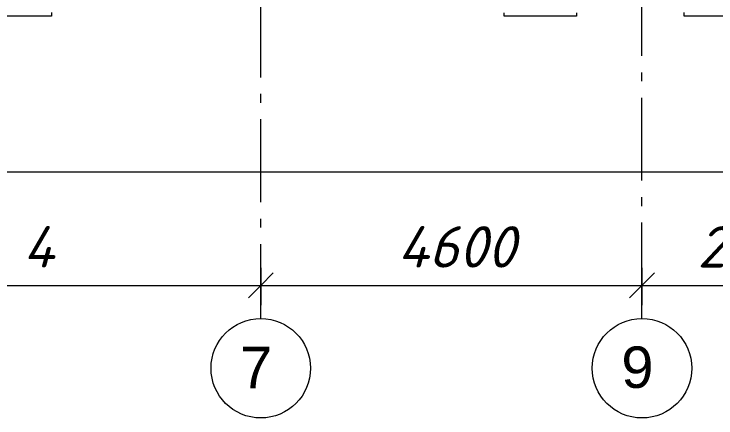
# Model space of a CAD drawing. Header units: millimetres. Extents: x -537608 to 253996, y -217170 to 186033.
# Drawn here: x -358903 to -350434, y -217170 to -212296 of the extents above; entities that cross this region are included whole.
import ezdxf

# ---------------------------------------------------------------- set-up
doc = ezdxf.new("R2010")
doc.units = ezdxf.units.MM
doc.layers.add('PDF _Геометрия', color=7, linetype='Continuous')
doc.layers.add('PDF _Текст', color=7, linetype='Continuous')
doc.styles.add('PDF ArialMT', font='arial.ttf')
doc.styles.add('PDF ISOCPEUR Italic', font='isocpeui.ttf')

msp = doc.modelspace()

# ---------------------------------------------------------------- linework, layer by layer
at = {"layer": 'PDF _Геометрия', "color": 253, "lineweight": 9, "true_color": 0xaaaaaa}
for p, q in [((-351326.1966, -212800.8628), (-351326.1966, -211800.8627)), ((-355926.1997, -213060.0829), (-355926.1997, -212060.0785)), ((-358450.8578, -212319.656), (-359325.8616, -212319.656)), ((-358450.8578, -212276.6571), (-358450.8578, -212319.656)), ((-352991.197, -212319.656), (-352991.197, -212279.6583)), ((-352116.2018, -212319.656), (-352991.197, -212319.656)), ((-352116.2018, -212279.6583), (-352116.2018, -212319.656)), ((-350816.196, -212319.656), (-350816.196, -212276.6571)), ((-349116.1971, -212319.656), (-350816.196, -212319.656)), ((-351326.1966, -213106.6986), (-351326.1966, -213000.8637)), ((-355926.1997, -213365.9144), (-355926.1997, -213260.0795)), ((-351326.1966, -214306.6997), (-351326.1966, -213306.6995)), ((-355926.1997, -214565.9154), (-355926.1997, -213565.9153)), ((-351326.1966, -214612.5312), (-351326.1966, -214506.7006)), ((-355926.1997, -214871.7469), (-355926.1997, -214765.9163)), ((-351326.1966, -215970.417), (-351326.1966, -214812.5321)), ((-355926.1997, -215970.417), (-355926.1997, -215071.7478))]:
    msp.add_line(p, q, dxfattribs=at)
at = {"layer": 'PDF _Геометрия', "lineweight": 9}
for p, q in [((-368366.2047, -214198.2382), (-264386.1644, -214198.2382)), ((-355926.1997, -215358.8314), (-355926.1997, -215570.9621)), ((-351326.1966, -215358.8314), (-351326.1966, -215570.9621)), ((-360326.2019, -215570.9621), (-355926.1997, -215570.9621)), ((-355926.1997, -215570.9621), (-351326.1966, -215570.9621)), ((-355926.1997, -215570.9621), (-355926.1997, -215810.9649)), ((-351326.1966, -215570.9621), (-348726.1937, -215570.9621)), ((-351326.1966, -215570.9621), (-351326.1966, -215810.9649))]:
    msp.add_line(p, q, dxfattribs=at)
at = {"layer": 'PDF _Геометрия', "lineweight": 20}
for p, q in [((-355776.199, -215420.9614), (-355926.1997, -215570.9621)), ((-351176.1959, -215420.9614), (-351326.1966, -215570.9621)), ((-355926.1997, -215570.9621), (-356076.2003, -215720.9627)), ((-351326.1966, -215570.9621), (-351476.1972, -215720.9627))]:
    msp.add_line(p, q, dxfattribs=at)
for centre in [(-355926.1997, -216570.4177), (-351326.1966, -216570.4177)]:
    msp.add_circle(centre, 600.0027, dxfattribs=at)

# ---------------------------------------------------------------- texts
at = {"layer": 'PDF _Текст', "char_height": 500, "attachment_point": 4}
for s, insert, style in [('4 ', (-358796.5706, -215105.4502), 'PDF ISOCPEUR Italic'), ('4600', (-354277.4239, -215105.4502), 'PDF ISOCPEUR Italic'), ('2600', (-350658.2725, -215105.4502), 'PDF ISOCPEUR Italic'), ('7', (-356175.8563, -216561.3428), 'PDF ArialMT'), ('9', (-351575.8532, -216561.3428), 'PDF ArialMT')]:
    msp.add_mtext(s, dxfattribs=dict(at, insert=insert, style=style))

doc.saveas('drawing.dxf')
